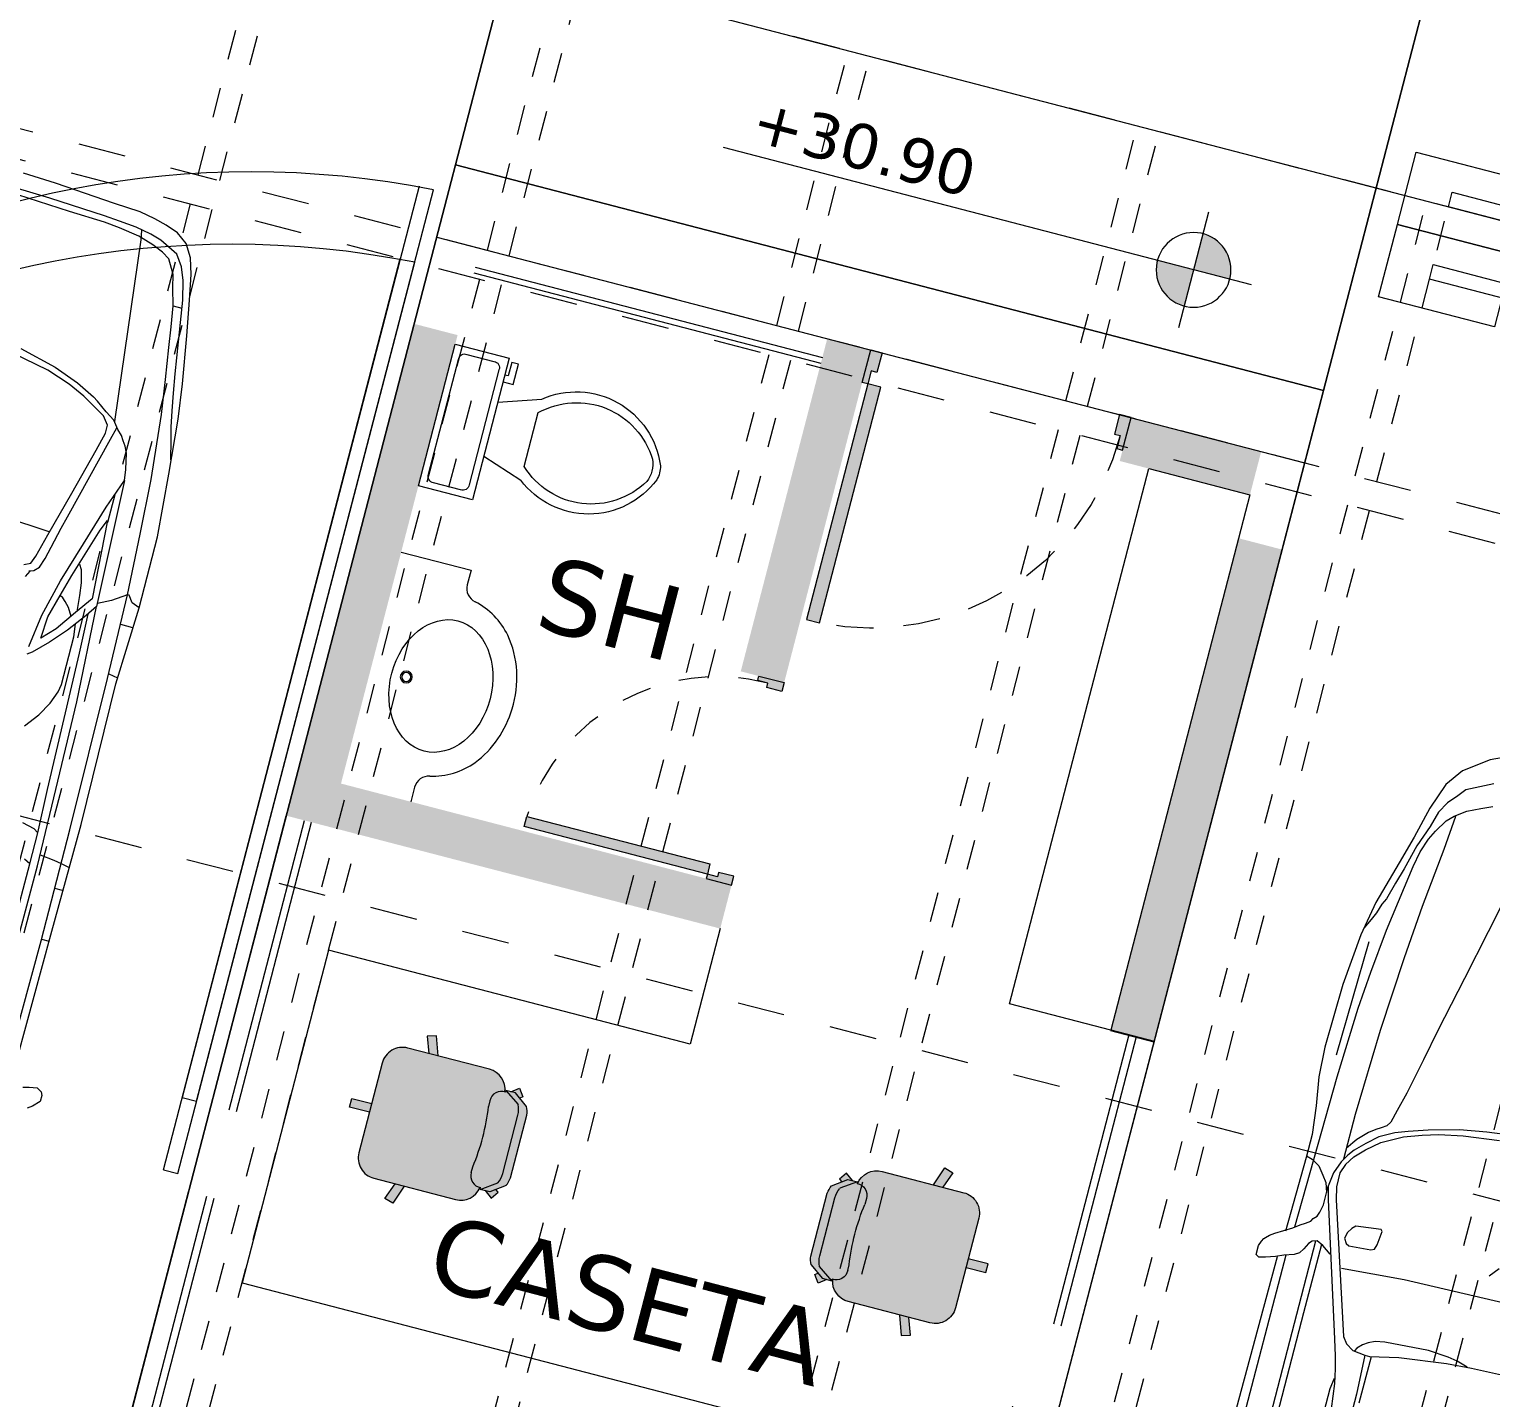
# Model space of a CAD drawing. Header units: millimetres. Extents: x 547073 to 557369, y 9424164 to 9429566.
# Drawn here: x 549002.824 to 549007.714, y 9427039.649 to 9427044.227 of the extents above; entities that cross this region are included whole.
import ezdxf
from ezdxf.enums import TextEntityAlignment as Align

# ---------------------------------------------------------------- set-up
doc = ezdxf.new("R2010")
doc.units = ezdxf.units.MM
for name, pattern in [('ACAD_ISO03W100', [30, 12, -18]), ('Dash', [6.35, 3.175, -3.175]), ('HIDDEN2', [0.1875, 0.125, -0.0625])]:
    doc.linetypes.add(name, pattern=pattern)
doc.layers.add('- Hatch', color=7, linetype='Continuous', lineweight=9, true_color=0x636363)
for name, color, linetype, lineweight in [('- Lineas', 177, 'Continuous', 9), ('- Mobiliario', 30, 'Continuous', 13), ('- Mobiliario fijo', 6, 'Continuous', 15), ('- Nivel', 139, 'Continuous', 5), ('- Proyección', 8, 'Dash', 13), ('- Puertas', 1, 'Continuous', 13), ('- Texto', 5, 'Continuous', 13), ('- Vegetación', 82, 'Continuous', 0), ('- Vidrio', 151, 'Continuous', 5), ('1 Texturas zonificacion', 255, 'Continuous', 0), ('a_MUEBLE', 3, 'Continuous', 5), ('VIGUETAS', 251, 'Dash', 13), ('Z-TRAZADO LOTES', 1, 'Continuous', 13), ('Z-TRAZADO VEREDAS', 6, 'Continuous', 20), ('Z-TRAZADO VIAS', 7, 'Continuous', 9)]:
    doc.layers.add(name, color=color, linetype=linetype, lineweight=lineweight)
doc.styles.add('- Txt K', font='verdana.ttf', dxfattribs={"height": 0.15})
doc.styles.add('- Txt M', font='verdana.ttf', dxfattribs={"height": 0.25})

# ---------------------------------------------------------------- blocks, each defined once
blk = doc.blocks.new('ca_auto103')
at = {"layer": 'a_MUEBLE', "linetype": 'Continuous'}
for p, q in [((90.17, 96.23), (91.23, 97.82)), ((91.23, 97.82), (92.3, 98.36)), ((92.3, 98.36), (94.43, 98.36)), ((94.43, 98.36), (96.56, 96.23)), ((90.7, 93.57), (90.17, 96.23)), ((91.23, 91.44), (90.7, 93.57)), ((96.56, 96.23), (97.62, 94.63)), ((-98.25, 88.77), (-119.54, 87.18)), ((-73.77, 88.77), (-98.25, 88.77)), ((-47.15, 87.71), (-73.77, 88.77)), ((1.28, 88.24), (-47.15, 87.71)), ((39.6, 87.71), (1.28, 88.24)), ((-149.88, 83.98), (-165.85, 81.32)), ((-138.17, 85.58), (-149.88, 83.98)), ((-119.54, 87.18), (-138.17, 85.58)), ((92.65, 87.18), (39.6, 87.71)), ((-177.56, 79.19), (-186.07, 77.6)), ((-165.85, 81.32), (-177.56, 79.19)), ((-191.4, 76), (-195.65, 73.34)), ((-186.07, 77.6), (-191.4, 76)), ((-113.69, 73.34), (-70.57, 74.94)), ((-38.11, 76.53), (-70.57, 74.94)), ((-70.57, 74.94), (-66.85, 72.27)), ((-13.62, 77.07), (-38.11, 76.53)), ((18.31, 77.6), (-13.62, 77.07)), ((98.71, 77.04), (18.31, 77.6)), ((-198.32, 69.61), (-199.91, 65.36)), ((-195.65, 73.34), (-198.32, 69.61)), ((-103.57, 69.61), (-113.69, 73.34)), ((-89.73, 65.36), (-103.57, 69.61)), ((-66.85, 72.27), (-60.46, 67.48)), ((-199.91, 65.36), (-200.98, 61.1)), ((-132.32, 64.82), (-134.44, 61.63)), ((-129.65, 66.95), (-132.32, 64.82)), ((-125.93, 65.36), (-130.19, 66.42)), ((-97.19, 57.9), (-125.93, 65.36)), ((-75.9, 61.1), (-89.73, 65.36)), ((-60.46, 67.48), (-55.14, 62.69)), ((-200.98, 61.1), (-202.04, 55.77)), ((-134.44, 61.63), (-137.11, 57.9)), ((-63.12, 57.9), (-75.9, 61.1)), ((-55.14, 62.69), (-50.35, 57.9)), ((-202.04, 55.77), (-202.57, 46.73)), ((-141.36, 49.92), (-138.17, 56.31)), ((-137.11, 57.9), (-138.17, 56.31)), ((-92.93, 56.84), (-97.19, 57.9)), ((-86.01, 55.24), (-92.93, 56.84)), ((-81.75, 54.18), (-86.01, 55.24)), ((-78.56, 53.11), (-81.75, 54.18)), ((-51.94, 56.31), (-63.12, 57.9)), ((-50.35, 57.9), (-50.35, 57.9)), ((-50.35, 57.9), (-49.28, 56.31)), ((-144.56, 41.4), (-141.36, 49.92)), ((-76.96, 51.52), (-78.56, 53.11)), ((-76.43, 49.92), (-76.96, 51.52)), ((-74.3, 49.39), (-76.43, 50.45)), ((-202.57, 46.73), (-204.17, 25.97)), ((-147.75, 28.63), (-144.56, 41.4)), ((-204.17, 25.97), (-204.7, 14.79)), ((72.07, -21.4), (72.6, -7.03)), ((71.54, -29.92), (72.07, -21.4)), ((150.85, -27.79), (149.78, -36.31)), ((69.41, -45.89), (71.54, -29.92)), ((146.59, -43.76), (148.19, -31.52)), ((149.78, -36.31), (148.19, -45.35)), ((144.99, -51.74), (146.59, -43.76)), ((67.28, -55.47), (69.41, -45.89)), ((148.19, -45.35), (145.52, -55.47)), ((143.39, -57.06), (144.99, -51.74)), ((53.98, -56.53), (31.09, -56.53)), ((67.28, -57.06), (53.98, -56.53)), ((67.28, -57.06), (67.28, -55.47)), ((67.81, -61.32), (67.28, -57.06)), ((72.6, -54.94), (71.54, -57.06)), ((141.27, -62.92), (143.39, -57.06)), ((145.52, -55.47), (143.39, -61.85)), ((55.57, -64.52), (47.06, -63.45)), ((69.41, -63.98), (67.81, -61.32)), ((137.54, -69.84), (141.27, -62.92)), ((143.39, -61.85), (141.8, -66.11)), ((263.15, -63.45), (261.02, -67.71)), ((273.27, -60.79), (270.6, -66.64)), ((60.36, -65.58), (55.57, -64.52)), ((64.62, -66.64), (60.36, -65.58)), ((69.94, -68.24), (64.62, -66.64)), ((71.54, -65.58), (69.41, -63.98)), ((114.65, -82.08), (69.94, -68.24)), ((115.19, -79.42), (71.54, -65.58)), ((141.8, -66.11), (139.14, -70.9)), ((261.02, -67.71), (258.89, -71.97)), ((270.6, -66.64), (264.75, -74.63)), ((133.81, -74.1), (137.54, -69.84)), ((139.14, -70.9), (135.94, -74.63)), ((258.89, -71.97), (256.23, -74.1)), ((97.09, -76.76), (99.22, -79.95)), ((127.43, -79.42), (130.62, -77.29)), ((130.62, -77.29), (133.81, -74.1)), ((132.75, -77.82), (130.62, -79.42)), ((135.94, -74.63), (132.75, -77.82)), ((253.04, -76.76), (249.31, -78.89)), ((256.23, -74.1), (253.04, -76.76)), ((264.75, -74.63), (258.89, -78.89)), ((100.1, -82.61), (36.94, -82.61)), ((99.22, -79.95), (100.28, -82.08)), ((100.28, -82.08), (99.75, -83.68)), ((118.91, -83.14), (114.65, -82.08)), ((119.44, -80.48), (115.19, -79.42)), ((123.7, -82.61), (118.91, -83.14)), ((124.23, -80.48), (119.44, -80.48)), ((127.96, -81.02), (123.7, -82.61)), ((127.43, -79.42), (124.23, -80.48)), ((130.62, -79.42), (127.96, -81.02)), ((243.99, -80.48), (236.54, -83.14)), ((249.85, -82.08), (239.2, -84.74)), ((249.31, -78.89), (243.99, -80.48)), ((258.89, -78.89), (249.85, -82.08)), ((94.96, -86.87), (93.89, -88.47)), ((96.56, -85.81), (94.96, -86.87)), ((98.69, -84.74), (96.56, -85.81)), ((99.75, -83.68), (98.69, -84.74)), ((104.01, -89), (105.07, -87.4)), ((105.07, -87.4), (106.14, -85.81)), ((106.14, -85.81), (107.2, -85.27)), ((107.2, -85.27), (108.27, -84.21)), ((108.27, -84.21), (109.86, -83.68)), ((109.86, -83.68), (112.52, -83.14)), ((112.52, -83.14), (118.91, -83.14)), ((229.62, -87.4), (214.72, -91.66)), ((222.7, -86.87), (216.85, -88.47)), ((228.02, -85.27), (222.7, -86.87)), ((236.54, -83.14), (228.02, -85.27)), ((239.2, -84.74), (229.62, -87.4)), ((92.83, -91.66), (91.77, -94.32)), ((93.89, -88.47), (92.83, -91.66)), ((100.81, -93.79), (102.41, -91.13)), ((126.36, -92.73), (100.81, -93.26)), ((102.41, -91.13), (104.01, -89)), ((134.35, -92.73), (126.36, -92.73)), ((143.93, -93.79), (134.35, -92.73)), ((214.72, -91.66), (203.01, -93.79)), ((208.86, -91.66), (205.52, -93.33)), ((211.52, -90.6), (208.86, -91.66)), ((214.72, -89.53), (211.52, -90.6)), ((216.85, -88.47), (214.72, -89.53)), ((91.77, -93.79), (30.02, -94.32)), ((90.7, -97.52), (90.17, -99.64)), ((91.23, -95.92), (90.7, -97.52)), ((91.77, -94.32), (91.23, -95.92)), ((98.15, -98.05), (99.22, -96.45)), ((99.22, -96.45), (100.81, -93.79)), ((153.51, -95.39), (143.93, -93.79)), ((163.62, -95.92), (153.51, -95.39)), ((185.44, -95.39), (163.62, -95.92)), ((203.01, -93.79), (185.44, -95.39)), ((90.17, -99.64), (90.7, -100.71)), ((90.7, -100.71), (93.89, -100.71)), ((93.89, -100.71), (95.49, -100.18)), ((95.49, -100.18), (96.56, -99.64)), ((96.56, -99.64), (97.09, -99.11)), ((97.09, -99.11), (98.15, -98.05))]:
    blk.add_line(p, q, dxfattribs=at)
at = {"layer": 'a_MUEBLE', "color": 8, "linetype": 'Continuous'}
for p, q in [((-73.77, 88.77), (-74.83, 86.11)), ((-66.85, 84.17), (-66.85, 88.24)), ((-134.98, 83.98), (-140.3, 82.92)), ((-130.72, 85.05), (-134.98, 83.98)), ((-124.33, 86.65), (-130.72, 85.05)), ((-76.96, 83.98), (-97.72, 82.92)), ((-74.83, 86.11), (-76.96, 84.52)), ((-48.22, 84.52), (-76.96, 83.98)), ((-76.96, 84.52), (-76.96, 83.98)), ((-76.96, 83.98), (-73.77, 79.19)), ((-49.82, 84.52), (-49.28, 87.71)), ((3.94, 85.05), (-48.22, 84.52)), ((42.27, 85.05), (3.94, 85.05)), ((15.12, 82.39), (15.65, 85.05)), ((15.65, 85.05), (16.18, 87.71)), ((24.17, 85.05), (24.17, 87.71)), ((41.73, 85.05), (41.73, 87.71)), ((93.68, 84.52), (42.27, 85.05)), ((-163.19, 79.19), (-169.57, 78.13)), ((-152.54, 80.79), (-163.19, 79.19)), ((-146.15, 81.86), (-152.54, 80.79)), ((-138.17, 79.73), (-149.88, 78.13)), ((-140.3, 82.92), (-146.15, 81.86)), ((-116.35, 81.86), (-138.17, 79.73)), ((-97.72, 82.92), (-116.35, 81.86)), ((-73.77, 79.19), (-71.64, 74.94)), ((14.59, 77.6), (15.12, 82.39)), ((-187.67, 73.87), (-191.4, 71.21)), ((-183.41, 75.47), (-187.67, 73.87)), ((-177.02, 77.07), (-183.41, 75.47)), ((-174.36, 74.4), (-180.22, 72.81)), ((-169.57, 78.13), (-177.02, 77.07)), ((-174.36, 74.4), (-174.36, 77.45)), ((-167.44, 75.47), (-174.36, 74.4)), ((-160.52, 76.53), (-167.44, 75.47)), ((-149.88, 78.13), (-160.52, 76.53)), ((-7.23, 74.4), (-54.07, 73.34)), ((7.67, 74.94), (-7.23, 74.4)), ((6.6, 73.34), (7.67, 74.94)), ((18.31, 74.94), (7.67, 74.94)), ((18.31, 74.94), (17.25, 72.81)), ((40.67, 74.94), (18.31, 74.94)), ((-191.4, 71.21), (-192.99, 68.02)), ((-189.27, 69.08), (-190.86, 66.42)), ((-184.48, 71.74), (-189.27, 69.08)), ((-180.22, 72.81), (-184.48, 71.74)), ((-128.06, 68.55), (-129.65, 66.95)), ((-126.46, 69.61), (-128.06, 68.55)), ((-124.86, 70.68), (-126.46, 69.61)), ((-122.73, 71.74), (-124.86, 70.68)), ((-117.41, 72.81), (-122.73, 71.74)), ((-113.69, 73.34), (-117.41, 72.81)), ((-99.32, 71.21), (-72.7, 72.81)), ((-95.59, 69.61), (-99.32, 71.21)), ((-78.56, 64.29), (-95.59, 69.61)), ((-72.7, 68.55), (-76.96, 68.02)), ((-72.7, 72.81), (-66.85, 68.55)), ((-67.38, 69.08), (-72.7, 68.55)), ((-54.07, 73.34), (-67.38, 72.81)), ((-66.85, 68.55), (-59.93, 63.76)), ((-58.86, 70.15), (-63.19, 69.53)), ((-42.36, 70.15), (-58.86, 70.15)), ((-39.7, 69.61), (-42.36, 70.15)), ((-35.44, 68.02), (-39.7, 69.61)), ((5.54, 69.08), (6.6, 73.34)), ((-194.59, 64.82), (-195.65, 61.1)), ((-192.99, 68.02), (-194.59, 64.82)), ((-132.02, 65.27), (-192.99, 58.44)), ((-190.86, 66.42), (-192.46, 62.69)), ((-81.22, 66.95), (-82.82, 65.89)), ((-76.96, 68.02), (-81.22, 66.95)), ((-71.11, 62.16), (-78.56, 64.29)), ((-69.51, 64.29), (-70.57, 63.23)), ((-67.91, 65.89), (-69.51, 64.29)), ((-65.25, 67.48), (-67.91, 65.89)), ((-59.93, 63.76), (-55.67, 59.5)), ((-30.65, 65.36), (-35.44, 68.02)), ((-25.86, 61.63), (-30.65, 65.36)), ((-195.65, 61.1), (-196.72, 55.77)), ((-192.46, 62.69), (-194.06, 57.37)), ((-132.85, 61.1), (-136.04, 55.77)), ((-130.19, 63.23), (-132.85, 61.1)), ((-127.52, 63.23), (-130.19, 63.23)), ((-121.14, 61.63), (-127.52, 63.23)), ((-105.17, 57.37), (-121.14, 61.63)), ((-70.57, 63.23), (-71.11, 62.16)), ((-63.12, 60.03), (-71.11, 62.16)), ((-55.67, 59.5), (-63.12, 60.03)), ((-196.72, 55.77), (-197.25, 49.92)), ((-192.99, 58.44), (-196.19, 57.9)), ((-194.06, 57.37), (-195.12, 50.45)), ((-136.04, 55.77), (-137.64, 53.11)), ((-89.73, 53.11), (-105.17, 57.37)), ((-197.25, 49.92), (-197.78, 44.6)), ((-195.12, 50.45), (-195.65, 45.13)), ((-137.64, 53.11), (-140.3, 47.26)), ((-91.86, 37.15), (-90.8, 53.11)), ((-81.75, 50.98), (-89.73, 53.11)), ((-79.09, 49.92), (-81.75, 50.98)), ((-78.02, 47.79), (-79.09, 49.92)), ((-197.78, 44.6), (-198.85, 25.44)), ((-195.65, 45.13), (-196.19, 32.89)), ((-140.3, 47.26), (-142.96, 39.27)), ((-142.96, 39.27), (-145.62, 26.5)), ((-196.19, 32.89), (-197.25, 14.79)), ((-198.85, 25.44), (-199.91, -3.84)), ((96.02, -12.89), (94.96, -50.68)), ((72.07, -23), (73.14, -26.73)), ((103.48, -23.53), (106.67, -20.87)), ((73.14, -26.73), (73.67, -29.92)), ((73.67, -29.92), (74.2, -36.84)), ((74.2, -36.84), (73.14, -51.74)), ((237.07, -48.02), (214.72, -52.81)), ((73.14, -51.74), (72.6, -54.94)), ((94.96, -50.68), (93.36, -71.97)), ((214.72, -52.81), (197.69, -56.53)), ((67.28, -54.94), (51.31, -54.94)), ((70.48, -58.66), (68.88, -60.26)), ((71.54, -57.06), (70.48, -58.66)), ((197.69, -56.53), (178.52, -60.79)), ((68.88, -60.26), (67.81, -60.79)), ((101.88, -63.98), (102.41, -62.92)), ((102.41, -62.92), (104.01, -62.39)), ((104.01, -62.39), (108.8, -61.85)), ((109.33, -62.39), (108.27, -70.9)), ((108.8, -61.85), (109.33, -62.39)), ((167.88, -62.92), (155.64, -65.58)), ((178.52, -60.79), (167.88, -62.92)), ((254.1, -65.58), (255.7, -61.85)), ((53.44, -65.58), (40.67, -65.58)), ((57.17, -65.05), (53.44, -65.58)), ((101.35, -71.44), (101.88, -63.98)), ((144.99, -68.24), (143.39, -69.31)), ((149.25, -67.18), (144.99, -68.24)), ((155.64, -65.58), (149.25, -67.18)), ((251.98, -69.84), (254.1, -65.58)), ((101.88, -72.5), (101.35, -71.44)), ((103.48, -73.56), (101.88, -72.5)), ((105.6, -73.03), (103.48, -73.56)), ((107.2, -71.97), (105.6, -73.03)), ((108.27, -70.9), (107.2, -71.97)), ((141.27, -72.5), (139.67, -74.63)), ((142.33, -70.9), (141.27, -72.5)), ((143.39, -69.31), (142.33, -70.9)), ((249.31, -73.03), (237.6, -74.1)), ((249.31, -73.56), (251.98, -69.84)), ((136.48, -77.82), (132.75, -80.48)), ((139.67, -74.63), (136.48, -77.82)), ((199.28, -77.82), (173.73, -79.42)), ((217.38, -76.23), (199.28, -77.82)), ((237.6, -74.1), (217.38, -76.23)), ((242.93, -78.35), (247.19, -75.69)), ((247.19, -75.69), (249.31, -73.56)), ((75.8, -80.48), (40.67, -80.48)), ((99.48, -80.48), (75.8, -80.48)), ((144.46, -80.48), (129.02, -80.48)), ((173.73, -79.42), (144.46, -80.48)), ((222.17, -83.68), (229.62, -82.61)), ((229.62, -82.61), (234.94, -81.55)), ((234.94, -81.55), (239.73, -79.95)), ((239.73, -79.95), (242.93, -78.35)), ((119.98, -84.21), (116.78, -83.14)), ((122.1, -85.81), (119.98, -84.21)), ((124.77, -87.94), (122.1, -85.81)), ((126.36, -90.6), (124.77, -87.94)), ((179.06, -88.47), (191.83, -87.4)), ((191.83, -87.4), (206.73, -85.81)), ((206.73, -85.81), (222.17, -83.68)), ((93.01, -91.13), (26.3, -91.13)), ((102.94, -90.6), (155.1, -89.53)), ((126.89, -92.73), (126.36, -90.6)), ((155.1, -89.53), (179.06, -88.47)), ((201.41, -90.6), (162.02, -91.66))]:
    blk.add_line(p, q, dxfattribs=at)
blk = doc.blocks.new('A$C59505A60')
at = {"true_color": 0xffffff}
h = blk.add_hatch(color=7, dxfattribs=at)
h.paths.add_polyline_path([(-0.0195, 0.929), (-0.0643, 0.9249), (0.0094, 0.1138), (0.0543, 0.1179)])
h.paths.add_polyline_path([(0.0331, 0.0708), (0.0135, 0.069), (0.0094, 0.1138), (-0.0057, 0.1124), (-0.0102, 0.112), (0, 0), (0.0392, 0.0036)])
h.paths.add_polyline_path([(0.8861, 0.1935), (0.8816, 0.1931), (0.8665, 0.1917), (0.8706, 0.1469), (0.851, 0.1451), (0.8571, 0.0779), (0.8963, 0.0815)])
at = {"lineweight": 9, "extrusion": (0, 0, -1)}
for p, q in [((-0.0643, 0.9249), (-0.0195, 0.929)), ((0.0094, 0.1138), (-0.0643, 0.9249)), ((-0.0195, 0.929), (0.0543, 0.1179)), ((0.0543, 0.1179), (0.0094, 0.1138))]:
    blk.add_line(p, q, dxfattribs=at)
at = {"lineweight": 9}
for p, q in [((0.851, 0.1451), (0.8706, 0.1469)), ((0.8665, 0.1917), (0.8816, 0.1931)), ((0.8706, 0.1469), (0.8665, 0.1917)), ((0.8816, 0.1931), (0.8861, 0.1935)), ((0.8861, 0.1935), (0.8963, 0.0815)), ((-0.0057, 0.1124), (-0.0102, 0.112)), ((-0.0102, 0.112), (0, 0)), ((0.0094, 0.1138), (-0.0057, 0.1124)), ((0.0135, 0.069), (0.0094, 0.1138)), ((0.8571, 0.0779), (0.851, 0.1451)), ((0.0331, 0.0708), (0.0135, 0.069)), ((0.0392, 0.0036), (0.0331, 0.0708)), ((0.8963, 0.0815), (0.8571, 0.0779)), ((0, 0), (0.0392, 0.0036))]:
    blk.add_line(p, q, dxfattribs=at)
at = {"color": 31, "linetype": 'HIDDEN2', "lineweight": 5}
blk.add_arc((0.0135, 0.069), 0.8606, 5.1936, 92.1948, dxfattribs=at)
blk = doc.blocks.new('inod3-planta')
for p, q in [((0.2217, -0.14), (0.2217, -0.0467)), ((-0.1867, -0.1983), (-0.1867, -0.1867)), ((-0.1633, -0.1867), (-0.1633, -0.2217)), ((-0.0933, -0.1867), (-0.14, -0.3267)), ((0.0933, -0.1867), (0.14, -0.3267)), ((-0.2333, -0.1983), (-0.1867, -0.1983)), ((-0.2333, -0.2217), (-0.2333, -0.1983)), ((-0.1633, -0.2217), (-0.2333, -0.2217)), ((0.0933, -0.3267), (-0.0933, -0.3267))]:
    blk.add_line(p, q)
blk.add_lwpolyline([(0.245, -0.1867), (0.245, 0), (-0.245, 0), (-0.245, -0.1867)], close=True)
for points in [[(-0.2217, -0.0467), (-0.2217, -0.14)], [(0.1983, -0.0233), (-0.1983, -0.0233)], [(-0.1983, -0.1633), (0.1983, -0.1633)]]:
    blk.add_lwpolyline(points)
for centre, radius, start, end in [((-0.2013, -0.0438), 0.0206, 81.8699, 188.1301), ((0.2013, -0.0438), 0.0206, 351.8699, 98.1301), ((-0.2013, -0.1429), 0.0206, 171.8699, 278.1301), ((0.2013, -0.1429), 0.0206, 261.8699, 8.1301), ((0.0821, -0.5035), 0.2839, 141.4691, 247.9714), ((0.098, -0.5091), 0.2643, 136.3677, 238.9468), ((-0.0821, -0.5035), 0.2839, 292.0284, 38.5307), ((-0.098, -0.5091), 0.2643, 301.053, 43.6321), ((0, -0.6505), 0.0933, 245.7318, 294.2682), ((0, -0.6767), 0.0933, 254.8605, 285.1395)]:
    blk.add_arc(centre, radius, start, end)
blk = doc.blocks.new('ovalin2-pl')
for radius in [0.02, 0.015]:
    blk.add_circle((0, -0.05), radius)
at = {"extrusion": (0, 0, -1)}
blk.add_ellipse((0, -0.17), major_axis=(-0.225, 0), ratio=0.755556, dxfattribs=at)
blk = doc.blocks.new('GSBE')
at = {"true_color": 0xffffff}
h = blk.add_hatch(color=7, dxfattribs=at)
h.paths.add_polyline_path([(-0.1, 0.583, 0.132086), (-0.1348, 0.575), (-0.1705, 0.5234), (-0.1644, 0.5234, 0.462467), (-0.1239, 0.4806), (-0.104, 0.4806, -0.070766), (0.1049, 0.4806), (0.1248, 0.4806, 0.462467), (0.1653, 0.5234), (0.1714, 0.5234), (0.1357, 0.575, 0.132086), (0.101, 0.583)])
h.paths.add_polyline_path([(0.101, 0.583, -0.132086), (0.1357, 0.575), (0.1714, 0.5234), (0.1714, 0.5571), (0.1367, 0.6038, 0.114227), (0.1089, 0.6118), (-0.108, 0.6118, 0.114227), (-0.1358, 0.6038), (-0.1705, 0.5571), (-0.1705, 0.5234), (-0.1348, 0.575, -0.132086), (-0.1, 0.583)])
h.paths.add_polyline_path([(-0.1894, 0.5661), (-0.1705, 0.5402), (-0.1705, 0.5571), (-0.1574, 0.5747), (-0.1646, 0.5839)])
h.paths.add_polyline_path([(0.1714, 0.5571), (0.1714, 0.5402), (0.1903, 0.5661), (0.1655, 0.5839), (0.1583, 0.5747)])
h.paths.add_polyline_path([(0.1049, 0.4806, 0.070766), (-0.104, 0.4806), (-0.1239, 0.4806, -0.450105), (-0.1646, 0.5218, 0.374747), (-0.225, 0.4524), (-0.225, 0.17, 0.414214), (-0.155, 0.1), (0.155, 0.1, 0.414214), (0.225, 0.17), (0.225, 0.4524, 0.370959), (0.1655, 0.5216, -0.449069), (0.1248, 0.4806)])
h.paths.add_polyline_path([(-0.2799, 0.2228), (-0.225, 0.243), (-0.225, 0.2746), (-0.2892, 0.2526)])
h.paths.add_polyline_path([(0.0149, 0.1), (-0.0149, 0.1), (-0.0149, 0.0311), (0.0149, 0.0311)])
h.paths.add_polyline_path([(0.2808, 0.2228), (0.2901, 0.2526), (0.225, 0.2749), (0.225, 0.2433)])
for p, q in [((-0.1358, 0.6038), (-0.1705, 0.5571)), ((0.1089, 0.6118), (-0.108, 0.6118)), ((0.1367, 0.6038), (0.1714, 0.5571)), ((-0.1894, 0.5661), (-0.1646, 0.5839)), ((-0.1705, 0.5402), (-0.1894, 0.5661)), ((-0.1705, 0.5234), (-0.1348, 0.575)), ((-0.1705, 0.5571), (-0.1705, 0.5234)), ((-0.1646, 0.5839), (-0.1574, 0.5747)), ((0.101, 0.583), (-0.1, 0.583)), ((0.1714, 0.5234), (0.1357, 0.575)), ((0.1655, 0.5839), (0.1583, 0.5747)), ((0.1903, 0.5661), (0.1655, 0.5839)), ((0.1714, 0.5402), (0.1903, 0.5661)), ((0.1714, 0.5571), (0.1714, 0.5234)), ((-0.1705, 0.5234), (-0.1644, 0.5234)), ((0.1714, 0.5234), (0.1653, 0.5234)), ((-0.1239, 0.4806), (-0.104, 0.4806)), ((0.1248, 0.4806), (0.1049, 0.4806)), ((-0.225, 0.2746), (-0.2892, 0.2526)), ((-0.2892, 0.2526), (-0.2799, 0.2228)), ((0.225, 0.2749), (0.2901, 0.2526)), ((0.2901, 0.2526), (0.2808, 0.2228)), ((-0.2799, 0.2228), (-0.225, 0.243)), ((0.2808, 0.2228), (0.225, 0.2433)), ((-0.0149, 0.0311), (-0.0149, 0.1)), ((0.0149, 0.1), (0.0149, 0.0311)), ((0.0149, 0.0311), (-0.0149, 0.0311))]:
    blk.add_line(p, q)
for points in [[(-0.1646, 0.5218, 0.374747), (-0.225, 0.4524)], [(-0.225, 0.4524), (-0.225, 0.17, 0.414214), (-0.155, 0.1), (0.155, 0.1, 0.414214), (0.225, 0.17), (0.225, 0.4524, 0.370959), (0.1655, 0.5216)]]:
    blk.add_lwpolyline(points, format="xyb")
for centre, radius, start, end in [((-0.1047, 0.5477), 0.0641, 92.9225, 118.9884), ((0.1056, 0.5477), 0.0641, 61.0116, 87.0775), ((-0.1026, 0.5144), 0.0686, 87.8344, 117.9321), ((0.1035, 0.5144), 0.0686, 62.0679, 92.1656), ((-0.126, 0.5192), 0.0387, 173.875, 273.1509), ((0.1269, 0.5192), 0.0387, 266.8491, 6.125), ((0.0005, -0.2538), 0.7418, 81.9043, 98.0957)]:
    blk.add_arc(centre, radius, start, end)
blk = doc.blocks.new('.NIVEL')
h = blk.add_hatch(color=256)
h.paths.add_polyline_path([(0, 0), (0, -0.125, 0.414214), (0.125, 0)])
h.paths.add_polyline_path([(0, 0.125, 0.414214), (-0.125, 0), (0, 0)])
for p, q in [((0, 0.2), (0, -0.2)), ((-0.2, 0), (1.625, 0))]:
    blk.add_line(p, q)
blk.add_circle((0, 0), 0.125)
at = {"style": '- Txt K'}
blk.add_attdef('NIVEL', text='', height=0.15, dxfattribs=at).set_placement((0.2482, 0), align=Align.BOTTOM_LEFT)

msp = doc.modelspace()

# ---------------------------------------------------------------- hatches: boundary and pattern name
at = {"layer": '- Hatch'}
h = msp.add_hatch(color=256, dxfattribs=at)
h.paths.add_polyline_path([(549014.2495, 9427038.6166), (549014.1043, 9427038.6544), (549013.8715, 9427037.7591), (549014.0167, 9427037.7214)])
h.paths.add_polyline_path([(549005.4942, 9427043.1923), (549005.6394, 9427043.1546), (549005.35, 9427042.0416), (549005.2048, 9427042.0793)])
h.paths.add_polyline_path([(549006.4727, 9427042.7829), (549006.9082, 9427042.6696), (549006.946, 9427042.8148), (549006.5104, 9427042.9281)])
h.paths.add_polyline_path([(549003.8295, 9427041.5587), (549003.6844, 9427041.5964), (549004.1122, 9427043.2417), (549004.2574, 9427043.204), (549003.8673, 9427041.7039), (549005.1738, 9427041.3641), (549005.1361, 9427041.2189)])
edge = h.paths.add_edge_path()
edge.add_line((548990.2573, 9427025.7777), (548990.2179, 9427025.626))
edge.add_arc((549090.9465, 9426829.1088), 220.8286, 115.570898, 117.138277, ccw=False)
edge.add_line((548995.6308, 9427028.3077), (548999.1259, 9427041.7486))
edge.add_line((548999.1259, 9427041.7486), (548998.9807, 9427041.7863))
edge.add_line((548998.9807, 9427041.7863), (548995.4858, 9427028.4463))
edge.add_line((548995.4858, 9427028.4463), (548990.2573, 9427025.7777))
h.paths.add_polyline_path([(549013.0645, 9427040.9138), (549019.6283, 9427039.2069), (549020.0903, 9427039.3968), (549013.14, 9427041.2041)])
h.paths.add_polyline_path([(549015.4697, 9427040.8256), (549015.5075, 9427040.9708), (549020.6611, 9427039.6307), (549020.4294, 9427039.5359)])
h.paths.add_polyline_path([(549006.4426, 9427040.8792), (549006.5878, 9427040.8414), (549007.0156, 9427042.4867), (549006.8705, 9427042.5245)])
h.paths.add_polyline_path([(549012.3725, 9427040.8354), (549012.5176, 9427040.7977), (549011.9262, 9427038.5233), (549011.7811, 9427038.5611)])
h.paths.add_polyline_path([(549013.979, 9427037.5762), (549014.0167, 9427037.7214), (549013.7258, 9427037.797), (549012.3472, 9427038.1555), (549012.3095, 9427038.0104)])
edge = h.paths.add_edge_path()
edge.add_line((549015.1781, 9427037.4194), (549015.1403, 9427037.2742))
edge.add_line((549015.1403, 9427037.2742), (549015.2964, 9427037.2336))
edge.add_arc((549186.0416, 9426634.923), 437.0444, 112.149863, 112.996912, ccw=False)
edge.add_line((549021.2625, 9427039.7138), (549021.3096, 9427039.8949))
edge.add_arc((549174.3754, 9426663.3005), 406.5126, 112.119153, 113.038368)
edge.add_line((549015.2877, 9427037.3909), (549015.1781, 9427037.4194))
h.paths.add_polyline_path([(549012.3472, 9427038.1555), (549011.8633, 9427038.2814), (549011.9262, 9427038.5233), (549011.7811, 9427038.5611), (549011.6804, 9427038.1739), (549012.3095, 9427038.0104)])
h.paths.add_polyline_path([(549012.5806, 9427041.0396), (549013.0645, 9427040.9138), (549013.14, 9427041.2041), (549012.5109, 9427041.3677), (549012.3725, 9427040.8354), (549012.5176, 9427040.7977)])
h.paths.add_polyline_path([(549015.6693, 9427038.7124), (549015.5241, 9427038.7501), (549015.1781, 9427037.4194), (549015.2877, 9427037.3909), (549015.3304, 9427037.409)])
h.paths.add_polyline_path([(549014.3628, 9427039.0521), (549014.2176, 9427039.0899), (549014.1043, 9427038.6544), (549014.2495, 9427038.6166)])
at = {"layer": '- Lineas'}
h = msp.add_hatch(dxfattribs=at)
h.set_pattern_fill('_USER', color=256, scale=0.1, angle=75.4238, style=0, pattern_type=0)
h.set_pattern_definition([(75.42375, (548998.98482, 9427047.36483), (-0.09678136, 0.0251668), [])])
edge = h.paths.add_edge_path()
edge.add_line((549013.1904, 9427043.9808), (549013.1149, 9427043.6905))
edge.add_line((549013.1149, 9427043.6905), (548999.4579, 9427047.2418))
edge.add_arc((548998.0955, 9427044.3645), 3.1835, 64.6623, 73.4485)
edge.add_line((548999.0025, 9427047.4161), (548999.0603, 9427047.6552))
edge.add_line((548999.0603, 9427047.6552), (549013.1904, 9427043.9808))
at = {"layer": '- Vegetación', "ltscale": 0.5, "true_color": 0x1b4309}
h = msp.add_hatch(dxfattribs=at)
h.set_pattern_fill('AR-SAND', color=88, scale=0.02, angle=-14.5762, style=0)
h.set_pattern_definition([(22.92375, (549332.6219, 9427245.8087), (0.2153688, 0.9553751), [0, -0.77216, 0, -0.8636, 0, -0.8255]), (352.92375, (549332.6219, 9427245.8087), (1.2309136, 1.1612447), [0, -0.41656, 0, -0.69596, 0, -0.2667]), (312.92375, (549332.0171, 9427245.966), (1.5317897, -0.3953534), [0, -0.254, 0, -0.9144, 0, -1.1938]), (302.92375, (549332.0171, 9427245.966), (1.590169, 0.0471823), [0, -0.127, 0, -0.59944, 0, -0.6858])])
edge = h.paths.add_edge_path()
edge.add_line((549002.8494, 9427037.7896), (549001.9924, 9427034.4937))
edge.add_arc((549003.2989, 9427034.1539), 1.35, 165.4238, 345.4238)
edge.add_line((549004.6055, 9427033.8142), (549005.4625, 9427037.1101))
edge.add_line((549005.4625, 9427037.1101), (549005.5744, 9427037.5402))
edge.add_line((549005.5744, 9427037.5402), (549002.9613, 9427038.2197))
edge.add_line((549002.9613, 9427038.2197), (549002.8494, 9427037.7896))
h.paths.add_polyline_path([(549015.5379, 9427045.856), (549013.7958, 9427046.309), (549013.1149, 9427043.6905), (549014.857, 9427043.2375)])
at = {"layer": '1 Texturas zonificacion'}
h = msp.add_hatch(color=256, dxfattribs=at)
h.set_gradient(color1=(233, 244, 21), color2=(234, 245, 36), one_color=1, tint=0.55, name='SPHERICAL')
h.paths.add_polyline_path([(549037.6821, 9427046.8819, 0.033808), (548974.463, 9427017.3315, -0.028869)])

# ---------------------------------------------------------------- linework, layer by layer
at = {"layer": '- Lineas'}
msp.add_lwpolyline([(549002.9559, 9427038.7952), (549001.8472, 9427034.5314, 1), (549004.7506, 9427033.7764), (549005.8594, 9427038.0402), (549007.6951, 9427045.0998), (549007.6951, 9427045.0998), (549004.7917, 9427045.8548)], format="xyb", close=True, dxfattribs=at)
msp.add_lwpolyline([(549001.0986, 9427045.317), (549014.492, 9427041.8341), (549014.857, 9427043.2375)], dxfattribs=at)
msp.add_lwpolyline([(549005.7573, 9427037.6477), (549002.8539, 9427038.4027), (549004.1877, 9427043.5321), (549007.0911, 9427042.7771)], close=True, dxfattribs=at)
at = {"layer": '- Mobiliario'}
for points in [[(549007.4018, 9427043.5745), (549007.789, 9427043.4739), (549007.726, 9427043.2319), (549007.3389, 9427043.3326), (549007.4018, 9427043.5745)], [(549007.7638, 9427043.3771), (549009.9414, 9427042.8108), (549009.9288, 9427042.7624), (549007.5093, 9427043.3916), (549007.5218, 9427043.44)]]:
    msp.add_lwpolyline(points, close=True, dxfattribs=at)
at = {"layer": '- Mobiliario fijo'}
for p, q in [((549004.0686, 9427042.4781), (549004.3024, 9427042.4173)), ((549004.3024, 9427042.4173), (549004.2898, 9427042.3689)), ((549004.1137, 9427041.6917), (549004.1011, 9427041.6431))]:
    msp.add_line(p, q, dxfattribs=at)
msp.add_lwpolyline([(549006.5695, 9427042.7577), (549006.9082, 9427042.6696), (549006.4426, 9427040.8792), (549006.1039, 9427040.9673)], close=True, dxfattribs=at)
for points in [[(549003.4327, 9427040.6286), (549003.6844, 9427041.5964)], [(549005.1361, 9427041.2189), (549005.1361, 9427041.2189), (549005.1361, 9427041.2189), (549005.0354, 9427040.8318), (549003.8256, 9427041.1464)], [(549003.8256, 9427041.1464), (549003.5362, 9427040.0334), (549006.0525, 9427039.3791), (549006.1155, 9427039.621)], [(549006.2606, 9427039.5833), (549006.2606, 9427039.5833), (549006.009, 9427038.6155), (549003.1055, 9427039.3705), (549003.3572, 9427040.3383), (549003.3572, 9427040.3383)]]:
    msp.add_lwpolyline(points, dxfattribs=at)
for centre, start, end in [((549004.3382, 9427042.3563), 165.4238, 243.9966), ((549004.1621, 9427041.6791), 86.9769, 165.4238)]:
    msp.add_arc(centre, 0.05, start, end, dxfattribs=at)
msp.add_open_spline([(549004.1648, 9427041.729), (549004.2181, 9427041.7262), (549004.2725, 9427041.7434), (549004.3755, 9427041.8169), (549004.4185, 9427041.8822), (549004.4644, 9427042.0356), (549004.4611, 9427042.126), (549004.402, 9427042.2476), (549004.3636, 9427042.2883), (549004.3163, 9427042.3114)], degree=3, knots=[3.289158, 3.289158, 3.289158, 3.289158, 3.876038, 3.876038, 4.664402, 4.664402, 5.558955, 5.558955, 6.135996, 6.135996, 6.135996, 6.135996], dxfattribs=at)
at = {"layer": '- Proyección', "ltscale": 0.05}
msp.add_lwpolyline([(548998.6199, 9427045.9615), (549015.0727, 9427041.6831), (549013.4746, 9427035.5375), (548997.0218, 9427039.8159)], close=True, dxfattribs=at)
for points in [[(548998.3808, 9427045.0421), (549013.7691, 9427041.0406), (549012.6491, 9427036.7338), (548997.2609, 9427040.7353)], [(548998.3556, 9427044.9453), (549013.6471, 9427040.9689), (549012.5775, 9427036.8557), (548997.2861, 9427040.8321)], [(548997.8209, 9427042.8887), (549014.2737, 9427038.6103)]]:
    msp.add_lwpolyline(points, dxfattribs=at)
at = {"layer": '- Puertas'}
for points in [[(549003.273, 9427040.4118), (549004.0657, 9427043.4605)], [(549003.3214, 9427040.3993), (549004.1141, 9427043.4479)], [(549003.273, 9427040.4118), (549003.3214, 9427040.3993)]]:
    msp.add_lwpolyline(points, dxfattribs=at)
msp.add_arc((549003.5046, 9427040.3734), 3.1339, 78.7865, 165.8126, dxfattribs=at)
at = {"layer": '- Vidrio'}
for points in [[(549004.3115, 9427043.4121), (549005.4729, 9427043.1101)], [(549004.3165, 9427043.4314), (549005.4779, 9427043.1294)], [(549003.4932, 9427040.6129), (549003.7448, 9427041.5807)], [(549003.5174, 9427040.6066), (549003.769, 9427041.5744)], [(549006.5031, 9427040.8635), (549006.2514, 9427039.8956)], [(549006.5273, 9427040.8572), (549006.2756, 9427039.8894)], [(549003.4177, 9427040.3226), (549003.1817, 9427039.4152), (549005.9642, 9427038.6917), (549006.2001, 9427039.599)], [(549003.4419, 9427040.3163), (549003.2122, 9427039.4331), (549005.9463, 9427038.7222), (549006.1759, 9427039.6053)]]:
    msp.add_lwpolyline(points, dxfattribs=at)
msp.add_lwpolyline([(549006.4426, 9427040.8792), (549006.5878, 9427040.8414)])
at = {"layer": 'VIGUETAS', "ltscale": 0.03}
for points in [[(549002.0302, 9427038.5135), (549003.6283, 9427044.6591)], [(549002.1028, 9427038.4946), (549003.7009, 9427044.6402)], [(549002.9981, 9427038.2618), (549004.5961, 9427044.4075)], [(549003.0706, 9427038.243), (549004.6687, 9427044.3886)], [(549003.9659, 9427038.0102), (549005.564, 9427044.1558)], [(549004.0385, 9427037.9913), (549005.6365, 9427044.1369)], [(549004.9337, 9427037.7585), (549006.5318, 9427043.9041)], [(549005.0063, 9427037.7396), (549006.6044, 9427043.8852)], [(549005.9015, 9427037.5068), (549007.4996, 9427043.6524)], [(549005.9741, 9427037.488), (549007.5722, 9427043.6336)], [(549006.8693, 9427037.2552), (549008.4674, 9427043.4008)], [(549006.9419, 9427037.2363), (549008.54, 9427043.3819)]]:
    msp.add_lwpolyline(points, dxfattribs=at)
at = {"layer": 'Z-TRAZADO LOTES', "transparency": 33554684}
for points in [[(549007.4647, 9427043.8165), (549007.8519, 9427043.7158), (549007.7889, 9427043.4739), (549007.4018, 9427043.5745), (549007.4647, 9427043.8165)], [(549003.1684, 9427039.6125), (549004.2506, 9427043.7741), (549007.154, 9427043.019), (549006.0718, 9427038.8574)], [(549007.8267, 9427043.619), (549010.0043, 9427043.0528), (549009.9917, 9427043.0044), (549007.5722, 9427043.6336), (549007.5847, 9427043.682)]]:
    msp.add_lwpolyline(points, close=True, dxfattribs=at)
msp.add_lwpolyline([(549004.1286, 9427043.7025), (549003.3358, 9427040.6539), (549003.3842, 9427040.6413), (549004.177, 9427043.6899, 0.398996), (549000.5292, 9427041.3836)], format="xyb", dxfattribs=at)
at = {"layer": 'Z-TRAZADO VEREDAS'}
msp.add_lwpolyline([(549004.2506, 9427043.7741), (549004.7917, 9427045.8549), (549007.6951, 9427045.0998), (549007.154, 9427043.019)], close=True, dxfattribs=at)
at = {"layer": 'Z-TRAZADO VIAS', "transparency": 33554684}
msp.add_lwpolyline([(549004.7917, 9427045.8549), (549001.9046, 9427034.7522, 1.007316), (549004.8134, 9427034.0184), (549007.6951, 9427045.0998)], format="xyb", close=True, dxfattribs=at)

# ---------------------------------------------------------------- block references
at = {"layer": '- Mobiliario', "extrusion": (0, 0, -1), "xscale": -1, "zscale": -1, "rotation": 104.5762486565834}
msp.add_blockref('GSBE', (-549003.8695, 9427040.6442), dxfattribs=at)
at = {"layer": '- Mobiliario', "extrusion": (0, 0, -1), "zscale": -1, "rotation": 284.5762486565835}
msp.add_blockref('GSBE', (-549006.059, 9427040.0748), dxfattribs=at)
at = {"layer": '- Mobiliario fijo', "xscale": -1, "rotation": 75.42375134341647}
for name, p in [('inod3-planta', (549004.1878, 9427042.9366)), ('ovalin2-pl', (549004.0372, 9427042.073))]:
    msp.add_blockref(name, p, dxfattribs=at)
at = {"layer": '- Nivel', "linetype": 'ACAD_ISO03W100', "ltscale": 0.005}
ref = msp.add_blockref('.NIVEL', (549006.7197, 9427043.4222), dxfattribs=dict(at, xscale=-1, rotation=345.4237513434164))
ref.add_attrib('NIVEL', '+30.90', dxfattribs={"layer": '0', "height": 0.15, "rotation": 345.4238, "style": '- Txt K'}).set_placement((549005.219, 9427043.8125), align=Align.BOTTOM_LEFT)
at = {"layer": '- Puertas', "xscale": -1, "rotation": 170.6173134523984}
msp.add_blockref('A$C59505A60', (549005.6394, 9427043.1546), dxfattribs=at)
at = {"layer": '- Puertas', "xscale": 0.7777777769494639, "yscale": 0.7777777769494639, "zscale": 0.7777777769494639, "rotation": 70.2301892344346}
msp.add_blockref('A$C59505A60', (549005.1738, 9427041.3641), dxfattribs=at)
at = {"layer": 'a_MUEBLE', "yscale": 0.01, "zscale": 0.01}
for p, xscale, rotation in [((549002.147, 9427041.8015), 0.01, 255.4237513434165), ((549007.6757, 9427038.9968), -0.01, 255.4237513434164)]:
    msp.add_blockref('ca_auto103', p, dxfattribs=dict(at, xscale=xscale, rotation=rotation))

# ---------------------------------------------------------------- texts
at = {"layer": '- Texto', "char_height": 0.25, "width": 1.751516, "attachment_point": 7, "rotation": 345.4238, "style": '- Txt M'}
for s, insert in [('\\pxt5;SH', (549004.5066, 9427042.2239)), ('\\pxt5;CASETA', (549004.1414, 9427040.0213))]:
    msp.add_mtext(s, dxfattribs=dict(at, insert=insert))

doc.saveas('drawing.dxf')
